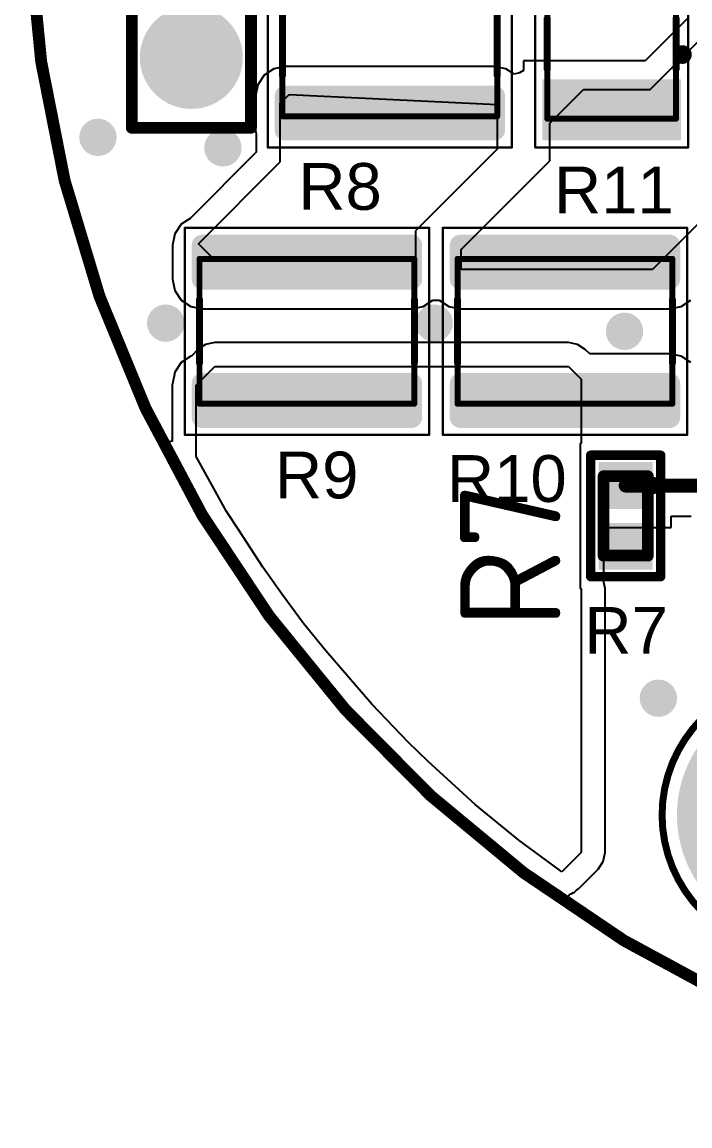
# Model space of a CAD drawing. Header units: inches. Extents: x -26.6 to 27.1, y -26.7 to 26.6.
# Drawn here: x -26.63 to -12.32, y -26.65 to -3.03 of the extents above; entities that cross this region are included whole.
import ezdxf

# ---------------------------------------------------------------- set-up
doc = ezdxf.new("R2010")
doc.units = ezdxf.units.IN
for name, color, linetype in [('Assembly Notes', 56, 'Continuous'), ('Bottom Designator', 56, 'Continuous'), ('Bottom Layer', 5, 'Continuous'), ('Bottom Overlay', 54, 'Continuous'), ('Bottom Solder', 6, 'Continuous'), ('Mechanical 13', 56, 'Continuous'), ('Mechanical 15', 56, 'Continuous'), ('Mechanical 4', 56, 'Continuous'), ('Multi-Layer', 9, 'Continuous'), ('Pad Holes', 156, 'Continuous'), ('Top Layer', 1, 'Continuous'), ('Top Overlay', 2, 'Continuous'), ('Top Paste', 8, 'Continuous'), ('Top Solder', 216, 'Continuous'), ('Via Holes', 16, 'Continuous')]:
    doc.layers.add(name, color=color, linetype=linetype)
doc.styles.add('Arial', font='', dxfattribs={"height": 0.2})
doc.styles.add('GOST type B', font='', dxfattribs={"height": 0.2})
doc.styles.get('Arial').set_extended_font_data('Arial')
doc.styles.get('GOST type B').set_extended_font_data('GOST type B')

# ---------------------------------------------------------------- blocks, each defined once
blk = doc.blocks.new('________2_5__16_B_79')
at = {"layer": 'Bottom Layer'}
h = blk.add_hatch(color=5, dxfattribs=at)
edge = h.paths.add_edge_path()
edge.add_arc((0, 0), 2.5, 0, 360)
at = {"layer": 'Bottom Solder'}
h = blk.add_hatch(color=6, dxfattribs=at)
edge = h.paths.add_edge_path()
edge.add_arc((0, 0), 2.602, 0, 360)
at = {"layer": 'Multi-Layer'}
h = blk.add_hatch(color=9, dxfattribs=at)
edge = h.paths.add_edge_path()
edge.add_arc((0, 0), 2.5, 0, 360)
at = {"layer": 'Pad Holes'}
h = blk.add_hatch(color=7, dxfattribs=at)
edge = h.paths.add_edge_path()
edge.add_arc((0, 0), 1.25, 0, 360)
at = {"layer": 'Top Layer'}
h = blk.add_hatch(color=1, dxfattribs=at)
edge = h.paths.add_edge_path()
edge.add_arc((0, 0), 2.5, 0, 360)
at = {"layer": 'Top Solder'}
h = blk.add_hatch(color=216, dxfattribs=at)
edge = h.paths.add_edge_path()
edge.add_arc((0, 0), 2.602, 0, 360)
at = {"layer": 'Mechanical 13'}
for points in [[(2.921, 0, 0.15, 0.15, 1), (-2.921, 0, 0.15, 0.15, 1)], [(-2.959, 0, 0.075, 0.075, 1), (-2.883, 0, 0.075, 0.075, 1)], [(2.883, 0, 0.075, 0.075, 1), (2.959, 0, 0.075, 0.075, 1)]]:
    blk.add_lwpolyline(points, format="xyseb", close=True, dxfattribs=at)
at = {"layer": 'Bottom Designator', "style": 'Arial', "text_generation_flag": 2}
blk.add_text('XP2', height=1.5, rotation=180, dxfattribs=at).set_placement((2.58, -3.171))
blk = doc.blocks.new('1218R_80')
at = {"layer": 'Top Layer'}
h = blk.add_hatch(color=1, dxfattribs=at)
edge = h.paths.add_edge_path()
edge.add_arc((-1.844, 2.244), 0.121, 90, 180)
edge.add_line((-1.965, 2.244), (-1.965, -2.244))
edge.add_arc((-1.844, -2.244), 0.121, 180, 270)
edge.add_line((-1.844, -2.365), (-1.116, -2.365))
edge.add_arc((-1.116, -2.244), 0.121, 270, 360)
edge.add_line((-0.995, -2.244), (-0.995, 2.244))
edge.add_arc((-1.116, 2.244), 0.121, 0, 90)
edge.add_line((-1.116, 2.365), (-1.844, 2.365))
h = blk.add_hatch(color=1, dxfattribs=at)
edge = h.paths.add_edge_path()
edge.add_arc((1.116, 2.244), 0.121, 90, 180)
edge.add_line((0.995, 2.244), (0.995, -2.244))
edge.add_arc((1.116, -2.244), 0.121, 180, 270)
edge.add_line((1.116, -2.365), (1.844, -2.365))
edge.add_arc((1.844, -2.244), 0.121, 270, 360)
edge.add_line((1.965, -2.244), (1.965, 2.244))
edge.add_arc((1.844, 2.244), 0.121, 0, 90)
edge.add_line((1.844, 2.365), (1.116, 2.365))
at = {"layer": 'Top Paste'}
h = blk.add_hatch(color=8, dxfattribs=at)
edge = h.paths.add_edge_path()
edge.add_arc((-1.844, 2.244), 0.121, 90, 180)
edge.add_line((-1.965, 2.244), (-1.965, -2.244))
edge.add_arc((-1.844, -2.244), 0.121, 180, 270)
edge.add_line((-1.844, -2.365), (-1.116, -2.365))
edge.add_arc((-1.116, -2.244), 0.121, 270, 360)
edge.add_line((-0.995, -2.244), (-0.995, 2.244))
edge.add_arc((-1.116, 2.244), 0.121, 0, 90)
edge.add_line((-1.116, 2.365), (-1.844, 2.365))
h = blk.add_hatch(color=8, dxfattribs=at)
edge = h.paths.add_edge_path()
edge.add_arc((1.116, 2.244), 0.121, 90, 180)
edge.add_line((0.995, 2.244), (0.995, -2.244))
edge.add_arc((1.116, -2.244), 0.121, 180, 270)
edge.add_line((1.116, -2.365), (1.844, -2.365))
edge.add_arc((1.844, -2.244), 0.121, 270, 360)
edge.add_line((1.965, -2.244), (1.965, 2.244))
edge.add_arc((1.844, 2.244), 0.121, 0, 90)
edge.add_line((1.844, 2.365), (1.116, 2.365))
at = {"layer": 'Top Solder'}
h = blk.add_hatch(color=216, dxfattribs=at)
edge = h.paths.add_edge_path()
edge.add_arc((-1.844, 2.244), 0.223, 90, 180)
edge.add_line((-2.067, 2.244), (-2.067, -2.244))
edge.add_arc((-1.844, -2.244), 0.223, 180, 270)
edge.add_line((-1.844, -2.467), (-1.116, -2.467))
edge.add_arc((-1.116, -2.244), 0.223, 270, 360)
edge.add_line((-0.893, -2.244), (-0.893, 2.244))
edge.add_arc((-1.116, 2.244), 0.223, 0, 90)
edge.add_line((-1.116, 2.467), (-1.844, 2.467))
h = blk.add_hatch(color=216, dxfattribs=at)
edge = h.paths.add_edge_path()
edge.add_arc((1.116, 2.244), 0.223, 90, 180)
edge.add_line((0.893, 2.244), (0.893, -2.244))
edge.add_arc((1.116, -2.244), 0.223, 180, 270)
edge.add_line((1.116, -2.467), (1.844, -2.467))
edge.add_arc((1.844, -2.244), 0.223, 270, 360)
edge.add_line((2.067, -2.244), (2.067, 2.244))
edge.add_arc((1.844, 2.244), 0.223, 0, 90)
edge.add_line((1.844, 2.467), (1.116, 2.467))
at = {"layer": 'Mechanical 13'}
for points in [[(-1.55, -2.3, 0.127, 0.127, 0), (-1.55, 2.3, 0.127, 0.127, 0)], [(1.55, 2.3, 0.127, 0.127, 0), (-1.55, 2.3, 0.127, 0.127, 0)], [(1.55, -2.3, 0.127, 0.127, 0), (1.55, 2.3, 0.127, 0.127, 0)], [(1.55, -2.3, 0.127, 0.127, 0), (-1.55, -2.3, 0.127, 0.127, 0)]]:
    blk.add_lwpolyline(points, format="xyseb", dxfattribs=at)
for points in [[(-1.582, 2.3, 0.0635, 0.0635, 1), (-1.518, 2.3, 0.0635, 0.0635, 1)], [(-1.582, 2.3, 0.0635, 0.0635, 1), (-1.518, 2.3, 0.0635, 0.0635, 1)], [(1.518, 2.3, 0.0635, 0.0635, 1), (1.582, 2.3, 0.0635, 0.0635, 1)], [(1.518, 2.3, 0.0635, 0.0635, 1), (1.582, 2.3, 0.0635, 0.0635, 1)], [(-1.582, -2.3, 0.0635, 0.0635, 1), (-1.518, -2.3, 0.0635, 0.0635, 1)], [(-1.582, -2.3, 0.0635, 0.0635, 1), (-1.518, -2.3, 0.0635, 0.0635, 1)], [(1.518, -2.3, 0.0635, 0.0635, 1), (1.582, -2.3, 0.0635, 0.0635, 1)], [(1.518, -2.3, 0.0635, 0.0635, 1), (1.582, -2.3, 0.0635, 0.0635, 1)]]:
    blk.add_lwpolyline(points, format="xyseb", close=True, dxfattribs=at)
at = {"layer": 'Mechanical 15'}
for points in [[(-2.215, -2.615, 0.05, 0.05, 0), (-2.215, 2.615, 0.05, 0.05, 0)], [(2.215, 2.615, 0.05, 0.05, 0), (-2.215, 2.615, 0.05, 0.05, 0)], [(2.215, -2.615, 0.05, 0.05, 0), (2.215, 2.615, 0.05, 0.05, 0)], [(2.215, -2.615, 0.05, 0.05, 0), (-2.215, -2.615, 0.05, 0.05, 0)]]:
    blk.add_lwpolyline(points, format="xyseb", dxfattribs=at)
for points in [[(-2.227, 2.615, 0.025, 0.025, 1), (-2.203, 2.615, 0.025, 0.025, 1)], [(-2.227, 2.615, 0.025, 0.025, 1), (-2.203, 2.615, 0.025, 0.025, 1)], [(2.203, 2.615, 0.025, 0.025, 1), (2.227, 2.615, 0.025, 0.025, 1)], [(2.203, 2.615, 0.025, 0.025, 1), (2.227, 2.615, 0.025, 0.025, 1)], [(-2.227, -2.615, 0.025, 0.025, 1), (-2.203, -2.615, 0.025, 0.025, 1)], [(-2.227, -2.615, 0.025, 0.025, 1), (-2.203, -2.615, 0.025, 0.025, 1)], [(2.203, -2.615, 0.025, 0.025, 1), (2.227, -2.615, 0.025, 0.025, 1)], [(2.203, -2.615, 0.025, 0.025, 1), (2.227, -2.615, 0.025, 0.025, 1)]]:
    blk.add_lwpolyline(points, format="xyseb", close=True, dxfattribs=at)
at = {"layer": 'Top Overlay'}
for points in [[(0.675, 2.3, 0.15, 0.15, 0), (-0.675, 2.3, 0.15, 0.15, 0)], [(0.675, -2.3, 0.15, 0.15, 0), (-0.675, -2.3, 0.15, 0.15, 0)]]:
    blk.add_lwpolyline(points, format="xyseb", dxfattribs=at)
for points in [[(-0.713, 2.3, 0.075, 0.075, 1), (-0.637, 2.3, 0.075, 0.075, 1)], [(0.637, 2.3, 0.075, 0.075, 1), (0.713, 2.3, 0.075, 0.075, 1)], [(-0.713, -2.3, 0.075, 0.075, 1), (-0.637, -2.3, 0.075, 0.075, 1)], [(0.637, -2.3, 0.075, 0.075, 1), (0.713, -2.3, 0.075, 0.075, 1)]]:
    blk.add_lwpolyline(points, format="xyseb", close=True, dxfattribs=at)
blk = doc.blocks.new('1218R_81')
at = {"layer": 'Top Layer'}
h = blk.add_hatch(color=1, dxfattribs=at)
edge = h.paths.add_edge_path()
edge.add_arc((-1.844, 2.244), 0.121, 90, 180)
edge.add_line((-1.965, 2.244), (-1.965, -2.244))
edge.add_arc((-1.844, -2.244), 0.121, 180, 270)
edge.add_line((-1.844, -2.365), (-1.116, -2.365))
edge.add_arc((-1.116, -2.244), 0.121, 270, 360)
edge.add_line((-0.995, -2.244), (-0.995, 2.244))
edge.add_arc((-1.116, 2.244), 0.121, 0, 90)
edge.add_line((-1.116, 2.365), (-1.844, 2.365))
h = blk.add_hatch(color=1, dxfattribs=at)
edge = h.paths.add_edge_path()
edge.add_arc((1.116, 2.244), 0.121, 90, 180)
edge.add_line((0.995, 2.244), (0.995, -2.244))
edge.add_arc((1.116, -2.244), 0.121, 180, 270)
edge.add_line((1.116, -2.365), (1.844, -2.365))
edge.add_arc((1.844, -2.244), 0.121, 270, 360)
edge.add_line((1.965, -2.244), (1.965, 2.244))
edge.add_arc((1.844, 2.244), 0.121, 0, 90)
edge.add_line((1.844, 2.365), (1.116, 2.365))
at = {"layer": 'Top Paste'}
h = blk.add_hatch(color=8, dxfattribs=at)
edge = h.paths.add_edge_path()
edge.add_arc((-1.844, 2.244), 0.121, 90, 180)
edge.add_line((-1.965, 2.244), (-1.965, -2.244))
edge.add_arc((-1.844, -2.244), 0.121, 180, 270)
edge.add_line((-1.844, -2.365), (-1.116, -2.365))
edge.add_arc((-1.116, -2.244), 0.121, 270, 360)
edge.add_line((-0.995, -2.244), (-0.995, 2.244))
edge.add_arc((-1.116, 2.244), 0.121, 0, 90)
edge.add_line((-1.116, 2.365), (-1.844, 2.365))
h = blk.add_hatch(color=8, dxfattribs=at)
edge = h.paths.add_edge_path()
edge.add_arc((1.116, 2.244), 0.121, 90, 180)
edge.add_line((0.995, 2.244), (0.995, -2.244))
edge.add_arc((1.116, -2.244), 0.121, 180, 270)
edge.add_line((1.116, -2.365), (1.844, -2.365))
edge.add_arc((1.844, -2.244), 0.121, 270, 360)
edge.add_line((1.965, -2.244), (1.965, 2.244))
edge.add_arc((1.844, 2.244), 0.121, 0, 90)
edge.add_line((1.844, 2.365), (1.116, 2.365))
at = {"layer": 'Top Solder'}
h = blk.add_hatch(color=216, dxfattribs=at)
edge = h.paths.add_edge_path()
edge.add_arc((-1.844, 2.244), 0.223, 90, 180)
edge.add_line((-2.067, 2.244), (-2.067, -2.244))
edge.add_arc((-1.844, -2.244), 0.223, 180, 270)
edge.add_line((-1.844, -2.467), (-1.116, -2.467))
edge.add_arc((-1.116, -2.244), 0.223, 270, 360)
edge.add_line((-0.893, -2.244), (-0.893, 2.244))
edge.add_arc((-1.116, 2.244), 0.223, 0, 90)
edge.add_line((-1.116, 2.467), (-1.844, 2.467))
h = blk.add_hatch(color=216, dxfattribs=at)
edge = h.paths.add_edge_path()
edge.add_arc((1.116, 2.244), 0.223, 90, 180)
edge.add_line((0.893, 2.244), (0.893, -2.244))
edge.add_arc((1.116, -2.244), 0.223, 180, 270)
edge.add_line((1.116, -2.467), (1.844, -2.467))
edge.add_arc((1.844, -2.244), 0.223, 270, 360)
edge.add_line((2.067, -2.244), (2.067, 2.244))
edge.add_arc((1.844, 2.244), 0.223, 0, 90)
edge.add_line((1.844, 2.467), (1.116, 2.467))
at = {"layer": 'Mechanical 13'}
for points in [[(-1.55, 2.3, 0.127, 0.127, 0), (-1.55, -2.3, 0.127, 0.127, 0)], [(-1.55, 2.3, 0.127, 0.127, 0), (1.55, 2.3, 0.127, 0.127, 0)], [(1.55, 2.3, 0.127, 0.127, 0), (1.55, -2.3, 0.127, 0.127, 0)], [(-1.55, -2.3, 0.127, 0.127, 0), (1.55, -2.3, 0.127, 0.127, 0)]]:
    blk.add_lwpolyline(points, format="xyseb", dxfattribs=at)
for points in [[(-1.582, 2.3, 0.0635, 0.0635, 1), (-1.518, 2.3, 0.0635, 0.0635, 1)], [(-1.582, 2.3, 0.0635, 0.0635, 1), (-1.518, 2.3, 0.0635, 0.0635, 1)], [(1.518, 2.3, 0.0635, 0.0635, 1), (1.582, 2.3, 0.0635, 0.0635, 1)], [(1.518, 2.3, 0.0635, 0.0635, 1), (1.582, 2.3, 0.0635, 0.0635, 1)], [(-1.582, -2.3, 0.0635, 0.0635, 1), (-1.518, -2.3, 0.0635, 0.0635, 1)], [(-1.582, -2.3, 0.0635, 0.0635, 1), (-1.518, -2.3, 0.0635, 0.0635, 1)], [(1.518, -2.3, 0.0635, 0.0635, 1), (1.582, -2.3, 0.0635, 0.0635, 1)], [(1.518, -2.3, 0.0635, 0.0635, 1), (1.582, -2.3, 0.0635, 0.0635, 1)]]:
    blk.add_lwpolyline(points, format="xyseb", close=True, dxfattribs=at)
at = {"layer": 'Mechanical 15'}
for points in [[(-2.215, 2.615, 0.05, 0.05, 0), (-2.215, -2.615, 0.05, 0.05, 0)], [(-2.215, 2.615, 0.05, 0.05, 0), (2.215, 2.615, 0.05, 0.05, 0)], [(2.215, 2.615, 0.05, 0.05, 0), (2.215, -2.615, 0.05, 0.05, 0)], [(-2.215, -2.615, 0.05, 0.05, 0), (2.215, -2.615, 0.05, 0.05, 0)]]:
    blk.add_lwpolyline(points, format="xyseb", dxfattribs=at)
for points in [[(-2.227, 2.615, 0.025, 0.025, 1), (-2.203, 2.615, 0.025, 0.025, 1)], [(-2.227, 2.615, 0.025, 0.025, 1), (-2.203, 2.615, 0.025, 0.025, 1)], [(2.203, 2.615, 0.025, 0.025, 1), (2.227, 2.615, 0.025, 0.025, 1)], [(2.203, 2.615, 0.025, 0.025, 1), (2.227, 2.615, 0.025, 0.025, 1)], [(-2.227, -2.615, 0.025, 0.025, 1), (-2.203, -2.615, 0.025, 0.025, 1)], [(-2.227, -2.615, 0.025, 0.025, 1), (-2.203, -2.615, 0.025, 0.025, 1)], [(2.203, -2.615, 0.025, 0.025, 1), (2.227, -2.615, 0.025, 0.025, 1)], [(2.203, -2.615, 0.025, 0.025, 1), (2.227, -2.615, 0.025, 0.025, 1)]]:
    blk.add_lwpolyline(points, format="xyseb", close=True, dxfattribs=at)
at = {"layer": 'Top Overlay'}
for points in [[(-0.675, 2.3, 0.15, 0.15, 0), (0.675, 2.3, 0.15, 0.15, 0)], [(-0.675, -2.3, 0.15, 0.15, 0), (0.675, -2.3, 0.15, 0.15, 0)]]:
    blk.add_lwpolyline(points, format="xyseb", dxfattribs=at)
for points in [[(-0.713, 2.3, 0.075, 0.075, 1), (-0.637, 2.3, 0.075, 0.075, 1)], [(0.637, 2.3, 0.075, 0.075, 1), (0.713, 2.3, 0.075, 0.075, 1)], [(-0.713, -2.3, 0.075, 0.075, 1), (-0.637, -2.3, 0.075, 0.075, 1)], [(0.637, -2.3, 0.075, 0.075, 1), (0.713, -2.3, 0.075, 0.075, 1)]]:
    blk.add_lwpolyline(points, format="xyseb", close=True, dxfattribs=at)
blk = doc.blocks.new('1218R_82')
at = {"layer": 'Top Layer'}
h = blk.add_hatch(color=1, dxfattribs=at)
edge = h.paths.add_edge_path()
edge.add_arc((-1.844, 2.244), 0.121, 90, 180)
edge.add_line((-1.965, 2.244), (-1.965, -2.244))
edge.add_arc((-1.844, -2.244), 0.121, 180, 270)
edge.add_line((-1.844, -2.365), (-1.116, -2.365))
edge.add_arc((-1.116, -2.244), 0.121, 270, 360)
edge.add_line((-0.995, -2.244), (-0.995, 2.244))
edge.add_arc((-1.116, 2.244), 0.121, 0, 90)
edge.add_line((-1.116, 2.365), (-1.844, 2.365))
h = blk.add_hatch(color=1, dxfattribs=at)
edge = h.paths.add_edge_path()
edge.add_arc((1.116, 2.244), 0.121, 90, 180)
edge.add_line((0.995, 2.244), (0.995, -2.244))
edge.add_arc((1.116, -2.244), 0.121, 180, 270)
edge.add_line((1.116, -2.365), (1.844, -2.365))
edge.add_arc((1.844, -2.244), 0.121, 270, 360)
edge.add_line((1.965, -2.244), (1.965, 2.244))
edge.add_arc((1.844, 2.244), 0.121, 0, 90)
edge.add_line((1.844, 2.365), (1.116, 2.365))
at = {"layer": 'Top Paste'}
h = blk.add_hatch(color=8, dxfattribs=at)
edge = h.paths.add_edge_path()
edge.add_arc((-1.844, 2.244), 0.121, 90, 180)
edge.add_line((-1.965, 2.244), (-1.965, -2.244))
edge.add_arc((-1.844, -2.244), 0.121, 180, 270)
edge.add_line((-1.844, -2.365), (-1.116, -2.365))
edge.add_arc((-1.116, -2.244), 0.121, 270, 360)
edge.add_line((-0.995, -2.244), (-0.995, 2.244))
edge.add_arc((-1.116, 2.244), 0.121, 0, 90)
edge.add_line((-1.116, 2.365), (-1.844, 2.365))
h = blk.add_hatch(color=8, dxfattribs=at)
edge = h.paths.add_edge_path()
edge.add_arc((1.116, 2.244), 0.121, 90, 180)
edge.add_line((0.995, 2.244), (0.995, -2.244))
edge.add_arc((1.116, -2.244), 0.121, 180, 270)
edge.add_line((1.116, -2.365), (1.844, -2.365))
edge.add_arc((1.844, -2.244), 0.121, 270, 360)
edge.add_line((1.965, -2.244), (1.965, 2.244))
edge.add_arc((1.844, 2.244), 0.121, 0, 90)
edge.add_line((1.844, 2.365), (1.116, 2.365))
at = {"layer": 'Top Solder'}
h = blk.add_hatch(color=216, dxfattribs=at)
edge = h.paths.add_edge_path()
edge.add_arc((-1.844, 2.244), 0.223, 90, 180)
edge.add_line((-2.067, 2.244), (-2.067, -2.244))
edge.add_arc((-1.844, -2.244), 0.223, 180, 270)
edge.add_line((-1.844, -2.467), (-1.116, -2.467))
edge.add_arc((-1.116, -2.244), 0.223, 270, 360)
edge.add_line((-0.893, -2.244), (-0.893, 2.244))
edge.add_arc((-1.116, 2.244), 0.223, 0, 90)
edge.add_line((-1.116, 2.467), (-1.844, 2.467))
h = blk.add_hatch(color=216, dxfattribs=at)
edge = h.paths.add_edge_path()
edge.add_arc((1.116, 2.244), 0.223, 90, 180)
edge.add_line((0.893, 2.244), (0.893, -2.244))
edge.add_arc((1.116, -2.244), 0.223, 180, 270)
edge.add_line((1.116, -2.467), (1.844, -2.467))
edge.add_arc((1.844, -2.244), 0.223, 270, 360)
edge.add_line((2.067, -2.244), (2.067, 2.244))
edge.add_arc((1.844, 2.244), 0.223, 0, 90)
edge.add_line((1.844, 2.467), (1.116, 2.467))
at = {"layer": 'Mechanical 13'}
for points in [[(-1.55, 2.3, 0.127, 0.127, 0), (-1.55, -2.3, 0.127, 0.127, 0)], [(-1.55, 2.3, 0.127, 0.127, 0), (1.55, 2.3, 0.127, 0.127, 0)], [(1.55, 2.3, 0.127, 0.127, 0), (1.55, -2.3, 0.127, 0.127, 0)], [(-1.55, -2.3, 0.127, 0.127, 0), (1.55, -2.3, 0.127, 0.127, 0)]]:
    blk.add_lwpolyline(points, format="xyseb", dxfattribs=at)
for points in [[(-1.582, 2.3, 0.0635, 0.0635, 1), (-1.518, 2.3, 0.0635, 0.0635, 1)], [(-1.582, 2.3, 0.0635, 0.0635, 1), (-1.518, 2.3, 0.0635, 0.0635, 1)], [(1.518, 2.3, 0.0635, 0.0635, 1), (1.582, 2.3, 0.0635, 0.0635, 1)], [(1.518, 2.3, 0.0635, 0.0635, 1), (1.582, 2.3, 0.0635, 0.0635, 1)], [(-1.582, -2.3, 0.0635, 0.0635, 1), (-1.518, -2.3, 0.0635, 0.0635, 1)], [(-1.582, -2.3, 0.0635, 0.0635, 1), (-1.518, -2.3, 0.0635, 0.0635, 1)], [(1.518, -2.3, 0.0635, 0.0635, 1), (1.582, -2.3, 0.0635, 0.0635, 1)], [(1.518, -2.3, 0.0635, 0.0635, 1), (1.582, -2.3, 0.0635, 0.0635, 1)]]:
    blk.add_lwpolyline(points, format="xyseb", close=True, dxfattribs=at)
at = {"layer": 'Mechanical 15'}
for points in [[(-2.215, 2.615, 0.05, 0.05, 0), (-2.215, -2.615, 0.05, 0.05, 0)], [(-2.215, 2.615, 0.05, 0.05, 0), (2.215, 2.615, 0.05, 0.05, 0)], [(2.215, 2.615, 0.05, 0.05, 0), (2.215, -2.615, 0.05, 0.05, 0)], [(-2.215, -2.615, 0.05, 0.05, 0), (2.215, -2.615, 0.05, 0.05, 0)]]:
    blk.add_lwpolyline(points, format="xyseb", dxfattribs=at)
for points in [[(-2.227, 2.615, 0.025, 0.025, 1), (-2.203, 2.615, 0.025, 0.025, 1)], [(-2.227, 2.615, 0.025, 0.025, 1), (-2.203, 2.615, 0.025, 0.025, 1)], [(2.203, 2.615, 0.025, 0.025, 1), (2.227, 2.615, 0.025, 0.025, 1)], [(2.203, 2.615, 0.025, 0.025, 1), (2.227, 2.615, 0.025, 0.025, 1)], [(-2.227, -2.615, 0.025, 0.025, 1), (-2.203, -2.615, 0.025, 0.025, 1)], [(-2.227, -2.615, 0.025, 0.025, 1), (-2.203, -2.615, 0.025, 0.025, 1)], [(2.203, -2.615, 0.025, 0.025, 1), (2.227, -2.615, 0.025, 0.025, 1)], [(2.203, -2.615, 0.025, 0.025, 1), (2.227, -2.615, 0.025, 0.025, 1)]]:
    blk.add_lwpolyline(points, format="xyseb", close=True, dxfattribs=at)
at = {"layer": 'Top Overlay'}
for points in [[(-0.675, 2.3, 0.15, 0.15, 0), (0.675, 2.3, 0.15, 0.15, 0)], [(-0.675, -2.3, 0.15, 0.15, 0), (0.675, -2.3, 0.15, 0.15, 0)]]:
    blk.add_lwpolyline(points, format="xyseb", dxfattribs=at)
for points in [[(-0.713, 2.3, 0.075, 0.075, 1), (-0.637, 2.3, 0.075, 0.075, 1)], [(0.637, 2.3, 0.075, 0.075, 1), (0.713, 2.3, 0.075, 0.075, 1)], [(-0.713, -2.3, 0.075, 0.075, 1), (-0.637, -2.3, 0.075, 0.075, 1)], [(0.637, -2.3, 0.075, 0.075, 1), (0.713, -2.3, 0.075, 0.075, 1)]]:
    blk.add_lwpolyline(points, format="xyseb", close=True, dxfattribs=at)
blk = doc.blocks.new('PBS4_8_5_B_83')
at = {"layer": 'Bottom Layer'}
h = blk.add_hatch(color=5, dxfattribs=at)
edge = h.paths.add_edge_path()
edge.add_arc((0, 7.62), 1, 0, 360)
h = blk.add_hatch(color=5, dxfattribs=at)
edge = h.paths.add_edge_path()
edge.add_arc((0, 5.08), 1, 0, 360)
h = blk.add_hatch(color=5, dxfattribs=at)
edge = h.paths.add_edge_path()
edge.add_arc((0, 2.54), 1, 0, 360)
h = blk.add_hatch(color=5, dxfattribs=at)
edge = h.paths.add_edge_path()
edge.add_arc((0, 0), 1, 0, 360)
at = {"layer": 'Bottom Solder'}
h = blk.add_hatch(color=6, dxfattribs=at)
edge = h.paths.add_edge_path()
edge.add_arc((0, 7.62), 1.102, 0, 360)
h = blk.add_hatch(color=6, dxfattribs=at)
edge = h.paths.add_edge_path()
edge.add_arc((0, 5.08), 1.102, 0, 360)
h = blk.add_hatch(color=6, dxfattribs=at)
edge = h.paths.add_edge_path()
edge.add_arc((0, 2.54), 1.102, 0, 360)
h = blk.add_hatch(color=6, dxfattribs=at)
edge = h.paths.add_edge_path()
edge.add_arc((0, 0), 1.102, 0, 360)
at = {"layer": 'Multi-Layer'}
h = blk.add_hatch(color=9, dxfattribs=at)
edge = h.paths.add_edge_path()
edge.add_arc((0, 7.62), 1, 0, 360)
h = blk.add_hatch(color=9, dxfattribs=at)
edge = h.paths.add_edge_path()
edge.add_arc((0, 5.08), 1, 0, 360)
h = blk.add_hatch(color=9, dxfattribs=at)
edge = h.paths.add_edge_path()
edge.add_arc((0, 2.54), 1, 0, 360)
h = blk.add_hatch(color=9, dxfattribs=at)
edge = h.paths.add_edge_path()
edge.add_arc((0, 0), 1, 0, 360)
at = {"layer": 'Pad Holes'}
h = blk.add_hatch(color=7, dxfattribs=at)
edge = h.paths.add_edge_path()
edge.add_arc((0, 7.62), 0.5, 0, 360)
h = blk.add_hatch(color=7, dxfattribs=at)
edge = h.paths.add_edge_path()
edge.add_arc((0, 5.08), 0.5, 0, 360)
h = blk.add_hatch(color=7, dxfattribs=at)
edge = h.paths.add_edge_path()
edge.add_arc((0, 2.54), 0.5, 0, 360)
h = blk.add_hatch(color=7, dxfattribs=at)
edge = h.paths.add_edge_path()
edge.add_arc((0, 0), 0.5, 0, 360)
at = {"layer": 'Top Layer'}
h = blk.add_hatch(color=1, dxfattribs=at)
edge = h.paths.add_edge_path()
edge.add_arc((0, 7.62), 1, 0, 360)
h = blk.add_hatch(color=1, dxfattribs=at)
edge = h.paths.add_edge_path()
edge.add_arc((0, 5.08), 1, 0, 360)
h = blk.add_hatch(color=1, dxfattribs=at)
edge = h.paths.add_edge_path()
edge.add_arc((0, 2.54), 1, 0, 360)
h = blk.add_hatch(color=1, dxfattribs=at)
edge = h.paths.add_edge_path()
edge.add_arc((0, 0), 1, 0, 360)
at = {"layer": 'Top Solder'}
h = blk.add_hatch(color=216, dxfattribs=at)
edge = h.paths.add_edge_path()
edge.add_arc((0, 7.62), 1.102, 0, 360)
h = blk.add_hatch(color=216, dxfattribs=at)
edge = h.paths.add_edge_path()
edge.add_arc((0, 5.08), 1.102, 0, 360)
h = blk.add_hatch(color=216, dxfattribs=at)
edge = h.paths.add_edge_path()
edge.add_arc((0, 2.54), 1.102, 0, 360)
h = blk.add_hatch(color=216, dxfattribs=at)
edge = h.paths.add_edge_path()
edge.add_arc((0, 0), 1.102, 0, 360)
at = {"layer": 'Bottom Overlay'}
for points in [[(-1.275, 9.125, 0.2, 0.2, 0), (-1.275, -1.525, 0.2, 0.2, 0)], [(1.275, 9.125, 0.2, 0.2, 0), (-1.275, 9.125, 0.2, 0.2, 0)], [(1.275, 9.125, 0.2, 0.2, 0), (1.275, -1.525, 0.2, 0.2, 0)], [(1.275, -1.525, 0.2, 0.2, 0), (-1.275, -1.525, 0.2, 0.2, 0)]]:
    blk.add_lwpolyline(points, format="xyseb", dxfattribs=at)
for points in [[(-1.325, 9.125, 0.1, 0.1, 1), (-1.225, 9.125, 0.1, 0.1, 1)], [(-1.325, 9.125, 0.1, 0.1, 1), (-1.225, 9.125, 0.1, 0.1, 1)], [(1.225, 9.125, 0.1, 0.1, 1), (1.325, 9.125, 0.1, 0.1, 1)], [(1.225, 9.125, 0.1, 0.1, 1), (1.325, 9.125, 0.1, 0.1, 1)], [(-1.675, 0, 0.254, 0.254, 1), (-1.925, 0, 0.254, 0.254, 1)], [(-1.988, 0, 0.127, 0.127, 1), (-1.861, 0, 0.127, 0.127, 1)], [(-1.739, 0, 0.127, 0.127, 1), (-1.612, 0, 0.127, 0.127, 1)], [(-1.325, -1.525, 0.1, 0.1, 1), (-1.225, -1.525, 0.1, 0.1, 1)], [(-1.325, -1.525, 0.1, 0.1, 1), (-1.225, -1.525, 0.1, 0.1, 1)], [(1.225, -1.525, 0.1, 0.1, 1), (1.325, -1.525, 0.1, 0.1, 1)], [(1.225, -1.525, 0.1, 0.1, 1), (1.325, -1.525, 0.1, 0.1, 1)]]:
    blk.add_lwpolyline(points, format="xyseb", close=True, dxfattribs=at)
at = {"layer": 'Mechanical 13'}
for points in [[(-1.275, 9.125, 0.254, 0.254, 0), (-1.275, -1.525, 0.254, 0.254, 0)], [(1.275, 9.125, 0.254, 0.254, 0), (-1.275, 9.125, 0.254, 0.254, 0)], [(1.275, 9.125, 0.254, 0.254, 0), (1.275, -1.525, 0.254, 0.254, 0)], [(1.275, -1.525, 0.254, 0.254, 0), (-1.275, -1.525, 0.254, 0.254, 0)]]:
    blk.add_lwpolyline(points, format="xyseb", dxfattribs=at)
for points in [[(-1.339, 9.125, 0.127, 0.127, 1), (-1.212, 9.125, 0.127, 0.127, 1)], [(-1.339, 9.125, 0.127, 0.127, 1), (-1.212, 9.125, 0.127, 0.127, 1)], [(1.212, 9.125, 0.127, 0.127, 1), (1.339, 9.125, 0.127, 0.127, 1)], [(1.212, 9.125, 0.127, 0.127, 1), (1.339, 9.125, 0.127, 0.127, 1)], [(-1.675, 0, 0.254, 0.254, 1), (-1.925, 0, 0.254, 0.254, 1)], [(-1.988, 0, 0.127, 0.127, 1), (-1.861, 0, 0.127, 0.127, 1)], [(-1.739, 0, 0.127, 0.127, 1), (-1.612, 0, 0.127, 0.127, 1)], [(-1.339, -1.525, 0.127, 0.127, 1), (-1.212, -1.525, 0.127, 0.127, 1)], [(-1.339, -1.525, 0.127, 0.127, 1), (-1.212, -1.525, 0.127, 0.127, 1)], [(1.212, -1.525, 0.127, 0.127, 1), (1.339, -1.525, 0.127, 0.127, 1)], [(1.212, -1.525, 0.127, 0.127, 1), (1.339, -1.525, 0.127, 0.127, 1)]]:
    blk.add_lwpolyline(points, format="xyseb", close=True, dxfattribs=at)
at = {"layer": 'Top Overlay'}
for points in [[(-1.675, 0, 0.254, 0.254, 1), (-1.925, 0, 0.254, 0.254, 1)], [(-1.988, 0, 0.127, 0.127, 1), (-1.861, 0, 0.127, 0.127, 1)], [(-1.739, 0, 0.127, 0.127, 1), (-1.612, 0, 0.127, 0.127, 1)]]:
    blk.add_lwpolyline(points, format="xyseb", close=True, dxfattribs=at)
at = {"layer": 'Mechanical 13', "style": 'GOST type B', "text_generation_flag": 2}
blk.add_text('XP3', height=2.15, rotation=180, dxfattribs=at).set_placement((-4.2, -1.98))
blk = doc.blocks.new('SMC_88')
at = {"layer": 'Top Layer'}
for points in [[(-4.385, 1.821), (-2.385, 1.821), (-2.385, -1.779), (-4.385, -1.779)], [(2.415, 1.821), (4.415, 1.821), (4.415, -1.779), (2.415, -1.779)]]:
    blk.add_hatch(color=1, dxfattribs=at).paths.add_polyline_path(points)
at = {"layer": 'Top Paste'}
for points in [[(-4.385, 1.821), (-2.385, 1.821), (-2.385, -1.779), (-4.385, -1.779)], [(2.415, 1.821), (4.415, 1.821), (4.415, -1.779), (2.415, -1.779)]]:
    blk.add_hatch(color=8, dxfattribs=at).paths.add_polyline_path(points)
at = {"layer": 'Top Solder'}
for points in [[(-4.487, 1.923), (-2.283, 1.923), (-2.283, -1.881), (-4.487, -1.881)], [(2.313, 1.923), (4.517, 1.923), (4.517, -1.881), (2.313, -1.881)]]:
    blk.add_hatch(color=216, dxfattribs=at).paths.add_polyline_path(points)
at = {"layer": 'Mechanical 13'}
for points in [[(-3.422, -2.929, 0.127, 0.127, 0), (-3.422, 2.971, 0.127, 0.127, 0)], [(-3.422, 2.971, 0.127, 0.127, 0), (3.453, 2.971, 0.127, 0.127, 0)], [(3.453, -2.929, 0.127, 0.127, 0), (3.453, 2.971, 0.127, 0.127, 0)], [(-3.422, -2.929, 0.127, 0.127, 0), (3.453, -2.929, 0.127, 0.127, 0)]]:
    blk.add_lwpolyline(points, format="xyseb", dxfattribs=at)
for points in [[(-3.454, 2.971, 0.0635, 0.0635, 1), (-3.391, 2.971, 0.0635, 0.0635, 1)], [(-3.454, 2.971, 0.0635, 0.0635, 1), (-3.391, 2.971, 0.0635, 0.0635, 1)], [(3.421, 2.971, 0.0635, 0.0635, 1), (3.484, 2.971, 0.0635, 0.0635, 1)], [(3.421, 2.971, 0.0635, 0.0635, 1), (3.484, 2.971, 0.0635, 0.0635, 1)], [(-4.885, 0.021, 0.2, 0.2, 1), (-5.085, 0.021, 0.2, 0.2, 1)], [(-5.135, 0.021, 0.1, 0.1, 1), (-5.035, 0.021, 0.1, 0.1, 1)], [(-4.935, 0.021, 0.1, 0.1, 1), (-4.835, 0.021, 0.1, 0.1, 1)], [(-3.454, -2.929, 0.0635, 0.0635, 1), (-3.391, -2.929, 0.0635, 0.0635, 1)], [(-3.454, -2.929, 0.0635, 0.0635, 1), (-3.391, -2.929, 0.0635, 0.0635, 1)], [(3.421, -2.929, 0.0635, 0.0635, 1), (3.484, -2.929, 0.0635, 0.0635, 1)], [(3.421, -2.929, 0.0635, 0.0635, 1), (3.484, -2.929, 0.0635, 0.0635, 1)]]:
    blk.add_lwpolyline(points, format="xyseb", close=True, dxfattribs=at)
at = {"layer": 'Mechanical 15'}
for points in [[(-4.635, -3.179, 0.05, 0.05, 0), (-4.635, 3.221, 0.05, 0.05, 0)], [(-4.635, 3.221, 0.05, 0.05, 0), (4.665, 3.221, 0.05, 0.05, 0)], [(4.665, -3.179, 0.05, 0.05, 0), (4.665, 3.221, 0.05, 0.05, 0)], [(-4.635, -3.179, 0.05, 0.05, 0), (4.665, -3.179, 0.05, 0.05, 0)]]:
    blk.add_lwpolyline(points, format="xyseb", dxfattribs=at)
for points in [[(-4.647, 3.221, 0.025, 0.025, 1), (-4.623, 3.221, 0.025, 0.025, 1)], [(-4.647, 3.221, 0.025, 0.025, 1), (-4.623, 3.221, 0.025, 0.025, 1)], [(4.653, 3.221, 0.025, 0.025, 1), (4.678, 3.221, 0.025, 0.025, 1)], [(4.653, 3.221, 0.025, 0.025, 1), (4.678, 3.221, 0.025, 0.025, 1)], [(-4.647, -3.179, 0.025, 0.025, 1), (-4.623, -3.179, 0.025, 0.025, 1)], [(-4.647, -3.179, 0.025, 0.025, 1), (-4.623, -3.179, 0.025, 0.025, 1)], [(4.653, -3.179, 0.025, 0.025, 1), (4.678, -3.179, 0.025, 0.025, 1)], [(4.653, -3.179, 0.025, 0.025, 1), (4.678, -3.179, 0.025, 0.025, 1)]]:
    blk.add_lwpolyline(points, format="xyseb", close=True, dxfattribs=at)
at = {"layer": 'Top Overlay'}
for points in [[(-3.422, 2.321, 0.15, 0.15, 0), (-3.422, 2.971, 0.15, 0.15, 0)], [(-3.422, 2.971, 0.15, 0.15, 0), (3.453, 2.971, 0.15, 0.15, 0)], [(3.453, 2.321, 0.15, 0.15, 0), (3.453, 2.971, 0.15, 0.15, 0)], [(-3.422, -2.929, 0.15, 0.15, 0), (-3.422, -2.279, 0.15, 0.15, 0)], [(3.453, -2.929, 0.15, 0.15, 0), (3.453, -2.279, 0.15, 0.15, 0)], [(-3.422, -2.929, 0.15, 0.15, 0), (3.453, -2.929, 0.15, 0.15, 0)]]:
    blk.add_lwpolyline(points, format="xyseb", dxfattribs=at)
for points in [[(-3.46, 2.971, 0.075, 0.075, 1), (-3.385, 2.971, 0.075, 0.075, 1)], [(-3.46, 2.971, 0.075, 0.075, 1), (-3.385, 2.971, 0.075, 0.075, 1)], [(3.415, 2.971, 0.075, 0.075, 1), (3.49, 2.971, 0.075, 0.075, 1)], [(3.415, 2.971, 0.075, 0.075, 1), (3.49, 2.971, 0.075, 0.075, 1)], [(-3.46, 2.321, 0.075, 0.075, 1), (-3.385, 2.321, 0.075, 0.075, 1)], [(3.415, 2.321, 0.075, 0.075, 1), (3.49, 2.321, 0.075, 0.075, 1)], [(-4.885, 0.021, 0.2, 0.2, 1), (-5.085, 0.021, 0.2, 0.2, 1)], [(-5.135, 0.021, 0.1, 0.1, 1), (-5.035, 0.021, 0.1, 0.1, 1)], [(-4.935, 0.021, 0.1, 0.1, 1), (-4.835, 0.021, 0.1, 0.1, 1)], [(-3.46, -2.279, 0.075, 0.075, 1), (-3.385, -2.279, 0.075, 0.075, 1)], [(3.415, -2.279, 0.075, 0.075, 1), (3.49, -2.279, 0.075, 0.075, 1)], [(-3.46, -2.929, 0.075, 0.075, 1), (-3.385, -2.929, 0.075, 0.075, 1)], [(-3.46, -2.929, 0.075, 0.075, 1), (-3.385, -2.929, 0.075, 0.075, 1)], [(3.415, -2.929, 0.075, 0.075, 1), (3.49, -2.929, 0.075, 0.075, 1)], [(3.415, -2.929, 0.075, 0.075, 1), (3.49, -2.929, 0.075, 0.075, 1)]]:
    blk.add_lwpolyline(points, format="xyseb", close=True, dxfattribs=at)
blk = doc.blocks.new('1210R_92')
at = {"layer": 'Top Layer'}
for points in [[(-1.963, 1.385), (-0.863, 1.385), (-0.863, -1.385), (-1.963, -1.385)], [(0.863, 1.385), (1.963, 1.385), (1.963, -1.385), (0.863, -1.385)]]:
    blk.add_hatch(color=1, dxfattribs=at).paths.add_polyline_path(points)
at = {"layer": 'Top Paste'}
for points in [[(-1.963, 1.385), (-0.863, 1.385), (-0.863, -1.385), (-1.963, -1.385)], [(0.863, 1.385), (1.963, 1.385), (1.963, -1.385), (0.863, -1.385)]]:
    blk.add_hatch(color=8, dxfattribs=at).paths.add_polyline_path(points)
at = {"layer": 'Top Solder'}
for points in [[(-2.065, 1.487), (-0.761, 1.487), (-0.761, -1.487), (-2.065, -1.487)], [(0.761, 1.487), (2.065, 1.487), (2.065, -1.487), (0.761, -1.487)]]:
    blk.add_hatch(color=216, dxfattribs=at).paths.add_polyline_path(points)
at = {"layer": 'Mechanical 13'}
for points in [[(1.6, 1.38, 0.127, 0.127, 0), (-1.6, 1.38, 0.127, 0.127, 0)], [(-1.6, -1.38, 0.127, 0.127, 0), (-1.6, 1.38, 0.127, 0.127, 0)], [(1.6, -1.38, 0.127, 0.127, 0), (1.6, 1.38, 0.127, 0.127, 0)], [(1.6, -1.38, 0.127, 0.127, 0), (-1.6, -1.38, 0.127, 0.127, 0)]]:
    blk.add_lwpolyline(points, format="xyseb", dxfattribs=at)
for points in [[(-1.632, 1.38, 0.0635, 0.0635, 1), (-1.568, 1.38, 0.0635, 0.0635, 1)], [(-1.632, 1.38, 0.0635, 0.0635, 1), (-1.568, 1.38, 0.0635, 0.0635, 1)], [(1.568, 1.38, 0.0635, 0.0635, 1), (1.632, 1.38, 0.0635, 0.0635, 1)], [(1.568, 1.38, 0.0635, 0.0635, 1), (1.632, 1.38, 0.0635, 0.0635, 1)], [(-1.632, -1.38, 0.0635, 0.0635, 1), (-1.568, -1.38, 0.0635, 0.0635, 1)], [(-1.632, -1.38, 0.0635, 0.0635, 1), (-1.568, -1.38, 0.0635, 0.0635, 1)], [(1.568, -1.38, 0.0635, 0.0635, 1), (1.632, -1.38, 0.0635, 0.0635, 1)], [(1.568, -1.38, 0.0635, 0.0635, 1), (1.632, -1.38, 0.0635, 0.0635, 1)]]:
    blk.add_lwpolyline(points, format="xyseb", close=True, dxfattribs=at)
at = {"layer": 'Mechanical 15'}
for points in [[(2.215, 1.635, 0.05, 0.05, 0), (-2.215, 1.635, 0.05, 0.05, 0)], [(-2.215, -1.635, 0.05, 0.05, 0), (-2.215, 1.635, 0.05, 0.05, 0)], [(2.215, -1.635, 0.05, 0.05, 0), (2.215, 1.635, 0.05, 0.05, 0)], [(2.215, -1.635, 0.05, 0.05, 0), (-2.215, -1.635, 0.05, 0.05, 0)]]:
    blk.add_lwpolyline(points, format="xyseb", dxfattribs=at)
for points in [[(-2.227, 1.635, 0.025, 0.025, 1), (-2.203, 1.635, 0.025, 0.025, 1)], [(-2.227, 1.635, 0.025, 0.025, 1), (-2.203, 1.635, 0.025, 0.025, 1)], [(2.203, 1.635, 0.025, 0.025, 1), (2.227, 1.635, 0.025, 0.025, 1)], [(2.203, 1.635, 0.025, 0.025, 1), (2.227, 1.635, 0.025, 0.025, 1)], [(-2.227, -1.635, 0.025, 0.025, 1), (-2.203, -1.635, 0.025, 0.025, 1)], [(-2.227, -1.635, 0.025, 0.025, 1), (-2.203, -1.635, 0.025, 0.025, 1)], [(2.203, -1.635, 0.025, 0.025, 1), (2.227, -1.635, 0.025, 0.025, 1)], [(2.203, -1.635, 0.025, 0.025, 1), (2.227, -1.635, 0.025, 0.025, 1)]]:
    blk.add_lwpolyline(points, format="xyseb", close=True, dxfattribs=at)
at = {"layer": 'Top Overlay'}
for points in [[(0.54, 1.38, 0.15, 0.15, 0), (-0.54, 1.38, 0.15, 0.15, 0)], [(0.54, -1.38, 0.15, 0.15, 0), (-0.54, -1.38, 0.15, 0.15, 0)]]:
    blk.add_lwpolyline(points, format="xyseb", dxfattribs=at)
for points in [[(-0.577, 1.38, 0.075, 0.075, 1), (-0.502, 1.38, 0.075, 0.075, 1)], [(0.502, 1.38, 0.075, 0.075, 1), (0.577, 1.38, 0.075, 0.075, 1)], [(-0.577, -1.38, 0.075, 0.075, 1), (-0.502, -1.38, 0.075, 0.075, 1)], [(0.502, -1.38, 0.075, 0.075, 1), (0.577, -1.38, 0.075, 0.075, 1)]]:
    blk.add_lwpolyline(points, format="xyseb", close=True, dxfattribs=at)
blk = doc.blocks.new('0603R_93')
at = {"layer": 'Top Layer'}
for points in [[(-1.05, -0.475), (-1.05, 0.475), (-0.25, 0.475), (-0.25, -0.475)], [(0.25, -0.475), (0.25, 0.475), (1.05, 0.475), (1.05, -0.475)]]:
    blk.add_hatch(color=1, dxfattribs=at).paths.add_polyline_path(points)
at = {"layer": 'Top Paste'}
for points in [[(-1.05, -0.475), (-1.05, 0.475), (-0.25, 0.475), (-0.25, -0.475)], [(0.25, -0.475), (0.25, 0.475), (1.05, 0.475), (1.05, -0.475)]]:
    blk.add_hatch(color=8, dxfattribs=at).paths.add_polyline_path(points)
at = {"layer": 'Top Solder'}
for points in [[(-1.152, -0.577), (-1.152, 0.577), (-0.148, 0.577), (-0.148, -0.577)], [(0.148, -0.577), (0.148, 0.577), (1.152, 0.577), (1.152, -0.577)]]:
    blk.add_hatch(color=216, dxfattribs=at).paths.add_polyline_path(points)
at = {"layer": 'Assembly Notes'}
for points in [[(-0.85, 0.475, 0.25, 0.25, 0), (0.85, 0.475, 0.25, 0.25, 0)], [(-0.85, 0.475, 0.25, 0.25, 0), (-0.85, -0.475, 0.25, 0.25, 0)], [(0.85, 0.475, 0.25, 0.25, 0), (0.85, -0.475, 0.25, 0.25, 0)], [(-0.85, -0.475, 0.25, 0.25, 0), (0.85, -0.475, 0.25, 0.25, 0)]]:
    blk.add_lwpolyline(points, format="xyseb", dxfattribs=at)
for points in [[(-0.913, 0.475, 0.125, 0.125, 1), (-0.788, 0.475, 0.125, 0.125, 1)], [(-0.913, 0.475, 0.125, 0.125, 1), (-0.788, 0.475, 0.125, 0.125, 1)], [(0.787, 0.475, 0.125, 0.125, 1), (0.912, 0.475, 0.125, 0.125, 1)], [(0.787, 0.475, 0.125, 0.125, 1), (0.912, 0.475, 0.125, 0.125, 1)], [(-0.913, -0.475, 0.125, 0.125, 1), (-0.788, -0.475, 0.125, 0.125, 1)], [(-0.913, -0.475, 0.125, 0.125, 1), (-0.788, -0.475, 0.125, 0.125, 1)], [(0.787, -0.475, 0.125, 0.125, 1), (0.912, -0.475, 0.125, 0.125, 1)], [(0.787, -0.475, 0.125, 0.125, 1), (0.912, -0.475, 0.125, 0.125, 1)]]:
    blk.add_lwpolyline(points, format="xyseb", close=True, dxfattribs=at)
at = {"layer": 'Top Overlay'}
for points in [[(-1.3, 0.75, 0.2, 0.2, 0), (-1.3, -0.75, 0.2, 0.2, 0)], [(-1.3, 0.75, 0.2, 0.2, 0), (1.3, 0.75, 0.2, 0.2, 0)], [(1.3, 0.75, 0.2, 0.2, 0), (1.3, -0.75, 0.2, 0.2, 0)], [(-1.3, -0.75, 0.2, 0.2, 0), (1.3, -0.75, 0.2, 0.2, 0)]]:
    blk.add_lwpolyline(points, format="xyseb", dxfattribs=at)
for points in [[(-1.35, 0.75, 0.1, 0.1, 1), (-1.25, 0.75, 0.1, 0.1, 1)], [(-1.35, 0.75, 0.1, 0.1, 1), (-1.25, 0.75, 0.1, 0.1, 1)], [(1.25, 0.75, 0.1, 0.1, 1), (1.35, 0.75, 0.1, 0.1, 1)], [(1.25, 0.75, 0.1, 0.1, 1), (1.35, 0.75, 0.1, 0.1, 1)], [(-1.35, -0.75, 0.1, 0.1, 1), (-1.25, -0.75, 0.1, 0.1, 1)], [(-1.35, -0.75, 0.1, 0.1, 1), (-1.25, -0.75, 0.1, 0.1, 1)], [(1.25, -0.75, 0.1, 0.1, 1), (1.35, -0.75, 0.1, 0.1, 1)], [(1.25, -0.75, 0.1, 0.1, 1), (1.35, -0.75, 0.1, 0.1, 1)]]:
    blk.add_lwpolyline(points, format="xyseb", close=True, dxfattribs=at)
at = {"layer": 'Assembly Notes', "style": 'GOST type B'}
blk.add_text('R7', height=2.15, dxfattribs=at).set_placement((-2.4, 1.4))

msp = doc.modelspace()

# ---------------------------------------------------------------- hatches: boundary and pattern name
at = {"layer": 'Bottom Layer'}
h = msp.add_hatch(color=5, dxfattribs=at)
edge = h.paths.add_edge_path()
edge.add_arc((-25, -5.5), 0.4, 0, 360)
h = msp.add_hatch(color=5, dxfattribs=at)
edge = h.paths.add_edge_path()
edge.add_arc((-22.325, -5.725), 0.4, 0, 360)
h = msp.add_hatch(color=5, dxfattribs=at)
edge = h.paths.add_edge_path()
edge.add_arc((-23.55, -9.475), 0.4, 0, 360)
h = msp.add_hatch(color=5, dxfattribs=at)
edge = h.paths.add_edge_path()
edge.add_arc((-17.8, -9.475), 0.4, 0, 360)
h = msp.add_hatch(color=5, dxfattribs=at)
edge = h.paths.add_edge_path()
edge.add_arc((-13.725, -9.65), 0.4, 0, 360)
h = msp.add_hatch(color=5, dxfattribs=at)
edge = h.paths.add_edge_path()
edge.add_arc((-13, -17.5), 0.4, 0, 360)
at = {"layer": 'Top Layer'}
h = msp.add_hatch(color=1, dxfattribs=at)
edge = h.paths.add_edge_path()
edge.add_arc((-25, -5.5), 0.4, 0, 360)
h = msp.add_hatch(color=1, dxfattribs=at)
edge = h.paths.add_edge_path()
edge.add_arc((-22.325, -5.725), 0.4, 0, 360)
h = msp.add_hatch(color=1, dxfattribs=at)
edge = h.paths.add_edge_path()
edge.add_arc((-23.55, -9.475), 0.4, 0, 360)
h = msp.add_hatch(color=1, dxfattribs=at)
edge = h.paths.add_edge_path()
edge.add_arc((-17.8, -9.475), 0.4, 0, 360)
h = msp.add_hatch(color=1, dxfattribs=at)
edge = h.paths.add_edge_path()
edge.add_arc((-13.725, -9.65), 0.4, 0, 360)
h = msp.add_hatch(color=1, dxfattribs=at)
edge = h.paths.add_edge_path()
edge.add_arc((-13, -17.5), 0.4, 0, 360)
at = {"layer": 'Via Holes'}
h = msp.add_hatch(color=7, dxfattribs=at)
edge = h.paths.add_edge_path()
edge.add_arc((-25, -5.5), 0.2, 0, 360)
h = msp.add_hatch(color=7, dxfattribs=at)
edge = h.paths.add_edge_path()
edge.add_arc((-22.325, -5.725), 0.2, 0, 360)
h = msp.add_hatch(color=7, dxfattribs=at)
edge = h.paths.add_edge_path()
edge.add_arc((-23.55, -9.475), 0.2, 0, 360)
h = msp.add_hatch(color=7, dxfattribs=at)
edge = h.paths.add_edge_path()
edge.add_arc((-17.8, -9.475), 0.2, 0, 360)
h = msp.add_hatch(color=7, dxfattribs=at)
edge = h.paths.add_edge_path()
edge.add_arc((-13.725, -9.65), 0.2, 0, 360)
h = msp.add_hatch(color=7, dxfattribs=at)
edge = h.paths.add_edge_path()
edge.add_arc((-13, -17.5), 0.2, 0, 360)

# ---------------------------------------------------------------- linework, layer by layer
at = {"layer": 'Bottom Layer'}
for p, q in [((-26.193, -4.088), (-26.396, -2.459)), ((-25.89, -5.701), (-26.193, -4.088)), ((-25.487, -7.293), (-25.89, -5.701)), ((-24.987, -8.856), (-25.487, -7.293)), ((-24.392, -10.386), (-24.987, -8.856)), ((-23.702, -11.876), (-24.392, -10.386)), ((-22.923, -13.32), (-23.702, -11.876)), ((-22.055, -14.714), (-22.923, -13.32)), ((-21.103, -16.051), (-22.055, -14.714)), ((-20.07, -17.327), (-21.103, -16.051)), ((-18.96, -18.536), (-20.07, -17.327)), ((-17.778, -19.675), (-18.96, -18.536)), ((-16.527, -20.738), (-17.778, -19.675)), ((-15.214, -21.722), (-16.527, -20.738)), ((-13.842, -22.623), (-15.214, -21.722)), ((-12.416, -23.438), (-13.842, -22.623)), ((-10.944, -24.163), (-12.416, -23.438))]:
    msp.add_line(p, q, dxfattribs=at)
at = {"layer": 'Mechanical 4'}
msp.add_lwpolyline([(23.817, -11.647, 0.254, 0.254, -12.462017), (26.265, -3.558, 0.254, 0.254, 0)], format="xyseb", dxfattribs=at)
at = {"layer": 'Top Layer'}
for p, q in [((-26.193, -4.088), (-26.396, -2.459)), ((-12.385, -2.964), (-13.284, -3.863)), ((-13.175, -4.475), (-11.75, -3.05)), ((-20.994, -3.983), (-21.236, -4.031)), ((-16.506, -3.983), (-20.994, -3.983)), ((-16.264, -4.031), (-16.506, -3.983)), ((-13.284, -3.863), (-15.885, -3.863)), ((-15.885, -3.863), (-15.885, -4.068)), ((-25.89, -5.701), (-26.193, -4.088)), ((-21.442, -4.168), (-21.579, -4.374)), ((-21.236, -4.031), (-21.442, -4.168)), ((-16.085, -4.151), (-16.264, -4.031)), ((-15.975, -4.12), (-16.085, -4.151)), ((-15.885, -4.068), (-15.975, -4.12)), ((-21.579, -4.374), (-21.627, -4.616)), ((-15.325, -5.2), (-14.6, -4.475)), ((-14.6, -4.475), (-13.175, -4.475)), ((-21.627, -4.616), (-21.627, -5.344)), ((-21.1, -4.768), (-20.907, -4.583)), ((-20.907, -4.583), (-16.45, -4.8)), ((-21.1, -6.025), (-21.1, -4.768)), ((-16.45, -4.8), (-16.45, -5.75)), ((-21.627, -5.344), (-21.61, -5.431)), ((-21.61, -5.431), (-21.61, -5.814)), ((-15.325, -6), (-15.325, -5.2)), ((-25.487, -7.293), (-25.89, -5.701)), ((-21.61, -5.814), (-23.029, -7.233)), ((-16.45, -5.75), (-18.2, -7.5)), ((-22.85, -7.775), (-21.1, -6.025)), ((-17.225, -7.9), (-15.325, -6)), ((-11.55, -6.75), (-13.125, -8.325)), ((-24.987, -8.856), (-25.487, -7.293)), ((-23.029, -7.233), (-23.217, -7.358)), ((-23.217, -7.358), (-23.354, -7.564)), ((-18.2, -7.5), (-18.2, -8.1)), ((-23.354, -7.564), (-23.402, -7.806)), ((-22.525, -8.1), (-22.85, -7.775)), ((-23.402, -7.806), (-23.402, -8.534)), ((-17.225, -8.325), (-17.225, -7.9)), ((-18.2, -8.1), (-22.525, -8.1)), ((-13.125, -8.325), (-17.225, -8.325)), ((-23.402, -8.534), (-23.354, -8.776)), ((-24.392, -10.386), (-24.987, -8.856)), ((-23.354, -8.776), (-23.217, -8.982)), ((-23.217, -8.982), (-23.011, -9.119)), ((-23.011, -9.119), (-22.769, -9.167)), ((-22.769, -9.167), (-18.281, -9.167)), ((-18.281, -9.167), (-18.039, -9.119)), ((-18.039, -9.119), (-17.833, -8.982)), ((-17.833, -8.982), (-17.692, -8.982)), ((-17.692, -8.982), (-17.486, -9.119)), ((-17.486, -9.119), (-17.244, -9.167)), ((-17.244, -9.167), (-12.756, -9.167)), ((-12.756, -9.167), (-12.514, -9.119)), ((-12.514, -9.119), (-12.308, -8.982)), ((-22.5, -9.89), (-22.695, -9.929)), ((-14.925, -9.89), (-22.5, -9.89)), ((-14.73, -9.929), (-14.925, -9.89)), ((-22.86, -10.04), (-23, -10.179)), ((-22.695, -9.929), (-22.86, -10.04)), ((-14.565, -10.04), (-14.73, -9.929)), ((-14.471, -10.133), (-14.565, -10.04)), ((-12.756, -10.133), (-14.471, -10.133)), ((-12.514, -10.181), (-12.756, -10.133)), ((-23.702, -11.876), (-24.392, -10.386)), ((-23.217, -10.318), (-23.354, -10.524)), ((-23.011, -10.181), (-23.217, -10.318)), ((-23, -10.179), (-23.011, -10.181)), ((-12.308, -10.318), (-12.514, -10.181)), ((-23.371, -10.605), (-23.41, -10.8)), ((-23.37, -10.603), (-23.371, -10.605)), ((-23.354, -10.524), (-23.37, -10.603)), ((-22.9, -10.8), (-22.5, -10.4)), ((-22.5, -10.4), (-14.925, -10.4)), ((-14.925, -10.4), (-14.65, -10.675)), ((-23.41, -10.8), (-23.41, -11.997)), ((-22.9, -12.329), (-22.9, -10.8)), ((-14.65, -10.675), (-14.65, -12.05)), ((-23.61, -12.047), (-23.702, -11.876)), ((-23.41, -11.997), (-23.61, -12.047)), ((-14.65, -12.05), (-14.675, -12.05)), ((-14.675, -12.05), (-14.675, -13.85)), ((-22.482, -13.08), (-22.9, -12.329)), ((-13.231, -13.25), (-13.231, -12.65)), ((-13.231, -12.65), (-13.228, -12.679)), ((-13.228, -12.679), (-13.219, -12.704)), ((-13.219, -12.704), (-13.204, -12.727)), ((-13.204, -12.727), (-13.183, -12.746)), ((-13.183, -12.746), (-13.155, -12.763)), ((-13.155, -12.763), (-13.122, -12.776)), ((-13.122, -12.776), (-13.083, -12.787)), ((-13.083, -12.787), (-13.037, -12.794)), ((-13.037, -12.794), (-12.986, -12.799)), ((-12.986, -12.799), (-12.928, -12.8)), ((-12.928, -12.8), (-12.928, -13.1)), ((-22.248, -13.503), (-22.482, -13.08)), ((-13.228, -13.222), (-13.231, -13.25)), ((-13.219, -13.196), (-13.228, -13.222)), ((-13.204, -13.174), (-13.219, -13.196)), ((-13.183, -13.154), (-13.204, -13.174)), ((-13.155, -13.138), (-13.183, -13.154)), ((-13.122, -13.124), (-13.155, -13.138)), ((-13.083, -13.114), (-13.122, -13.124)), ((-13.037, -13.106), (-13.083, -13.114)), ((-12.986, -13.102), (-13.037, -13.106)), ((-12.928, -13.1), (-12.986, -13.102)), ((-21.982, -13.907), (-22.248, -13.503)), ((-12.725, -13.85), (-12.725, -13.606)), ((-12.725, -13.606), (-12.3, -13.606)), ((-21.473, -14.693), (-21.982, -13.907)), ((-14.675, -13.85), (-14.675, -15.15)), ((-14.165, -15.024), (-14.165, -13.85)), ((-14.165, -13.85), (-12.725, -13.85)), ((-21.054, -15.278), (-21.473, -14.693)), ((-14.14, -15.15), (-14.165, -15.024)), ((-20.6, -15.9), (-21.054, -15.278)), ((-14.675, -15.15), (-14.65, -15.15)), ((-14.65, -15.15), (-14.65, -20.8)), ((-14.14, -20.8), (-14.14, -15.15)), ((-20.124, -16.486), (-20.6, -15.9)), ((-19.136, -17.631), (-20.124, -16.486)), ((-18.35, -18.45), (-19.136, -17.631)), ((-17.94, -18.846), (-18.35, -18.45)), ((-16.922, -19.771), (-17.94, -18.846)), ((-15.988, -20.539), (-16.922, -19.771)), ((-15.154, -21.151), (-15.988, -20.539)), ((-14.65, -20.8), (-15.064, -21.214)), ((-14.29, -21.16), (-14.179, -20.995)), ((-14.179, -20.995), (-14.14, -20.8)), ((-15.064, -21.214), (-15.154, -21.151)), ((-14.704, -21.575), (-14.29, -21.16)), ((-14.93, -21.761), (-14.897, -21.691)), ((-14.897, -21.691), (-14.869, -21.685)), ((-14.869, -21.685), (-14.834, -21.662)), ((-14.834, -21.662), (-14.794, -21.647)), ((-14.794, -21.647), (-14.752, -21.607)), ((-14.752, -21.607), (-14.704, -21.575)), ((-14.938, -21.903), (-14.93, -21.761)), ((-13.842, -22.623), (-14.938, -21.903)), ((-12.416, -23.438), (-13.842, -22.623)), ((-10.944, -24.163), (-12.416, -23.438))]:
    msp.add_line(p, q, dxfattribs=at)
msp.add_lwpolyline([(-13.7, -12.95, 0.3, 0.3, 0), (-11.475, -12.95, 0.3, 0.3, 0)], format="xyseb", dxfattribs=at)
msp.add_lwpolyline([(-13.775, -12.95, 0.15, 0.15, 1), (-13.625, -12.95, 0.15, 0.15, 1)], format="xyseb", close=True, dxfattribs=at)

# ---------------------------------------------------------------- block references
for name, p, rotation in [('PBS4_8_5_B_83', (-23, 3.83), 180), ('1218R_82', (-18.75, -3.5), 90), ('1210R_92', (-14, -3.5), 270), ('1218R_81', (-20.525, -9.65), 90), ('1218R_80', (-15, -9.65), 270), ('0603R_93', (-13.7, -13.6), 90), ('________2_5__16_B_79', (-10, -20), 90)]:
    msp.add_blockref(name, p, dxfattribs=dict(rotation=rotation))
msp.add_blockref('SMC_88', (-7.5, -3.75))

# ---------------------------------------------------------------- texts
at = {"layer": 'Top Overlay', "style": 'Arial'}
for s, p in [('R8', (-20.708, -7.05)), ('R11', (-15.233, -7.125)), ('R9', (-21.208, -13.225)), ('R10', (-17.525, -13.3)), ('R7', (-14.583, -16.55))]:
    msp.add_text(s, height=1, dxfattribs=at).set_placement(p)

doc.saveas('drawing.dxf')
